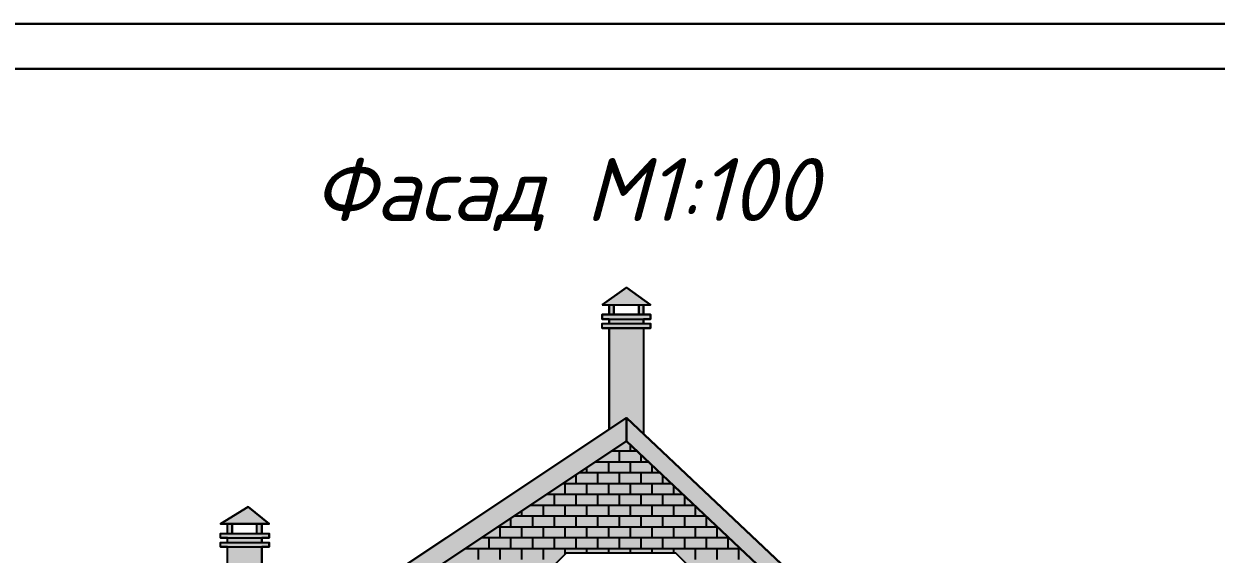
# Model space of a CAD drawing. Header units: millimetres. Extents: x 84778 to 227326, y -44398 to 146312.
# Drawn here: x 150950 to 164198, y 9106 to 15002 of the extents above; entities that cross this region are included whole.
import ezdxf

# ---------------------------------------------------------------- set-up
doc = ezdxf.new("R2010")
doc.units = ezdxf.units.MM
doc.header["$LTSCALE"] = 10
for name, color, linetype, lineweight in [('Основная', 7, 'Continuous', 30), ('основной', 7, 'Continuous', 30), ('Тонкая', 7, 'Continuous', 25)]:
    doc.layers.add(name, color=color, linetype=linetype, lineweight=lineweight)
doc.layers.add('ОТМЫВКА', color=254, linetype='Continuous')
doc.layers.add('Отмывка 2', color=7, linetype='Continuous')
doc.styles.add('Isocpeur', font='isocpeui.ttf')

msp = doc.modelspace()

# ---------------------------------------------------------------- hatches: boundary and pattern name
at = {"layer": 'Основная', "ltscale": 1000}
for points in [[(157644.4, 12071.1), (157374.4, 11878.5), (157914.4, 11878.5)], [(153444.4, 9631.3), (153134.4, 9444.7), (153674.4, 9444.7)]]:
    msp.add_hatch(color=254, dxfattribs=at).paths.add_polyline_path(points)
at = {"layer": 'ОТМЫВКА', "ltscale": 1000}
h = msp.add_hatch(color=254, dxfattribs=at)
h.paths.add_polyline_path([(153594.4, 9186.2), (153214.4, 9186.2), (153214.4, 7669.2), (153594.4, 7922.4)])
h.paths.add_polyline_path([(153674.4, 9236.2), (153594.4, 9236.2), (153134.4, 9236.2), (153134.4, 9186.2), (153214.4, 9186.2), (153674.4, 9186.2)])
h.paths.add_polyline_path([(153594.4, 9286.2), (153214.4, 9286.2), (153214.4, 9236.2), (153594.4, 9236.2)])
h.paths.add_polyline_path([(153674.4, 9336.2), (153594.4, 9336.2), (153134.4, 9336.2), (153134.4, 9286.2), (153214.4, 9286.2), (153674.4, 9286.2)])
h.paths.add_polyline_path([(153264.4, 9444.7), (153214.4, 9444.7), (153214.4, 9336.2), (153264.4, 9336.2)])
h.paths.add_polyline_path([(153594.4, 9444.7), (153540.4, 9444.7), (153540.4, 9336.2), (153594.4, 9336.2)])
h.paths.add_polyline_path([(157834.4, 11620.1), (157914.4, 11620.1), (157914.4, 11670.1), (157834.4, 11670.1), (157834.4, 11720.1), (157914.4, 11720.1), (157914.4, 11770.1), (157834.4, 11770.1), (157834.4, 11878.5), (157784.4, 11878.5), (157784.4, 11770.1), (157504.4, 11770.1), (157504.4, 11878.5), (157454.4, 11878.5), (157454.4, 11770.1), (157374.4, 11770.1), (157374.4, 11720.1), (157454.4, 11720.1), (157454.4, 11670.1), (157374.4, 11670.1), (157374.4, 11620.1), (157454.4, 11620.1), (157454.4, 10494.6), (157644.4, 10621.3), (157834.4, 10441.9)])
h = msp.add_hatch(color=31, dxfattribs=at)
h.paths.add_polyline_path([(158464.4, 5631.2), (158664.4, 5831.2), (160774.4, 5831.2), (160974.4, 5631.2), (160974.4, 4131.2), (160774.4, 3931.2), (158664.4, 3931.2), (158464.4, 4131.2)], flags=16)
h.paths.add_polyline_path([(154534.4, 7361.3), (154734.4, 7561.3), (156844.4, 7561.3), (157044.4, 7361.3), (157044.4, 5861.3), (156844.4, 5661.3), (154734.4, 5661.3), (154534.4, 5861.3)], flags=16)
h.paths.add_polyline_path([(156779.4, 8921.3), (156979.4, 9121.3), (158189.4, 9121.3), (158389.4, 8921.3), (158389.4, 8061.3), (158189.4, 7861.3), (156979.4, 7861.3), (156779.4, 8061.3)], flags=16)
h.paths.add_polyline_path([(149998.6, 5266.3), (150034.4, 5266.2), (150034.4, 5191.2), (150074.4, 5191.2), (150074.4, 5116.2), (150114.4, 5116.2), (150114.4, 5041.2), (150164.5, 5041.2), (150164.5, 2031.3), (157644.4, 2031.3), (157644.4, 3431.3), (161524.4, 3431.3), (161524.2, 6306.2), (161574.4, 6306.2), (161574.4, 6381.2), (161614.4, 6381.2), (161614.4, 6456.2), (161654.4, 6456.3), (161654.4, 6531.3), (161694.4, 6531.3), (161694.4, 6539), (157644.4, 10361.3)])
h.paths.add_polyline_path([(153994.5, 4361.3), (154194.5, 4561.3), (156904.5, 4561.3), (157104.5, 4361.3), (157104.4, 2861.3), (156904.4, 2661.3), (154194.4, 2661.3), (153994.4, 2861.3)], flags=16)
h.paths.add_polyline_path([(152806.5, 4561.3), (153006.5, 4361.3), (153006.4, 2861.3), (152806.4, 2661.3), (150996.4, 2661.3), (150796.4, 2861.3), (150796.5, 4361.3), (150996.5, 4561.3)], flags=16)
edge = h.paths.add_edge_path(flags=0)
edge.add_line((160974.4, 4131.2), (160974.4, 5631.2))
at = {"layer": 'Отмывка 2', "ltscale": 1000}
h = msp.add_hatch(color=254, dxfattribs=at)
h.paths.add_polyline_path([(157644.4, 10361.3), (157644.4, 10621.3), (149815.5, 5404.2), (149815.5, 5144.2)])
h.paths.add_polyline_path([(157644.4, 10621.3), (157644.4, 10361.3), (161872.4, 6370.9), (161872.4, 6630.9)])

# ---------------------------------------------------------------- linework, layer by layer
at = {"lineweight": 30}
for p, q in [((143226.4, 15002.5), (227326.4, 15002.5)), ((145226.4, 14502.5), (226826.4, 14502.5))]:
    msp.add_line(p, q, dxfattribs=at)
at = {"layer": 'Основная', "ltscale": 1000}
for points in [[(149815.5, 5404.2), (157644.4, 10621.3), (157644.4, 10361.3), (149815.5, 5144.2), (149815.5, 5404.2)], [(157644.4, 10621.3), (161872.4, 6630.9), (161872.4, 6370.9), (157644.4, 10361.3)]]:
    msp.add_lwpolyline(points, dxfattribs=at)
at = {"layer": 'основной', "ltscale": 1000}
for points in [[(149815.5, 5404.2), (149815.5, 5144.2), (157644.4, 10361.3), (157644.4, 10621.3), (149815.5, 5404.2)], [(157644.4, 10621.3), (161872.4, 6630.9), (161872.4, 6370.9), (157644.4, 10361.3)]]:
    msp.add_lwpolyline(points, dxfattribs=at)
at = {"layer": 'основной', "ltscale": 50}
msp.add_lwpolyline([(149815.5, 5144.2), (157644.4, 10361.3)], dxfattribs=at)
at = {"layer": 'Тонкая', "ltscale": 1000}
for p, q in [((157485.3, 10255.2), (157756.7, 10255.2)), ((157568.9, 10134.6), (157568.9, 10255.2)), ((157689.5, 10255.2), (157689.5, 10318.6)), ((157810.2, 10134.6), (157810.2, 10204.7)), ((157207, 10013.9), (157207, 10069.8)), ((157304.2, 10134.6), (157884.5, 10134.6)), ((157327.6, 10134.6), (157327.6, 10150.2)), ((157448.2, 10013.9), (157448.2, 10134.6)), ((157689.5, 10013.9), (157689.5, 10134.6)), ((157930.9, 10013.9), (157930.9, 10090.9)), ((157086.3, 9893.3), (157086.3, 9989.4)), ((157123.2, 10013.9), (158012.3, 10013.9)), ((157327.6, 9893.3), (157327.6, 10013.9)), ((157568.9, 9893.3), (157568.9, 10013.9)), ((157810.2, 9893.3), (157810.2, 10013.9)), ((158051.5, 9893.3), (158051.5, 9977)), ((156942.1, 9893.3), (158140.2, 9893.3)), ((156965.6, 9772.6), (156965.6, 9893.3)), ((157207, 9772.6), (157207, 9893.3)), ((157448.2, 9772.6), (157448.2, 9893.3)), ((157689.5, 9772.6), (157689.5, 9893.3)), ((157930.9, 9772.6), (157930.9, 9893.3)), ((158172.1, 9772.6), (158172.1, 9863.1)), ((156761.1, 9772.6), (158268, 9772.6)), ((156845, 9652), (156845, 9772.6)), ((157086.3, 9652), (157086.3, 9772.6)), ((157327.6, 9652), (157327.6, 9772.6)), ((157568.9, 9652), (157568.9, 9772.6)), ((157810.2, 9652), (157810.2, 9772.6)), ((158051.5, 9652), (158051.5, 9772.6)), ((158292.8, 9652), (158292.8, 9749.3)), ((156483, 9531.3), (156483, 9587.4)), ((156580, 9652), (158395.9, 9652)), ((156603.7, 9652), (156603.7, 9667.8)), ((156724.4, 9531.3), (156724.4, 9652)), ((156965.6, 9531.3), (156965.6, 9652)), ((157207, 9531.3), (157207, 9652)), ((157448.2, 9531.3), (157448.2, 9652)), ((157689.5, 9531.3), (157689.5, 9652)), ((157930.9, 9531.3), (157930.9, 9652)), ((158172.1, 9531.3), (158172.1, 9652)), ((158413.5, 9531.3), (158413.5, 9635.4)), ((156217.9, 9410.7), (158651.5, 9410.7)), ((156241.8, 9290), (156241.8, 9410.7)), ((156362.4, 9410.7), (156362.4, 9507)), ((156399, 9531.3), (158523.7, 9531.3)), ((156483, 9290), (156483, 9410.7)), ((156603.7, 9410.7), (156603.7, 9531.3)), ((156724.4, 9290), (156724.4, 9410.7)), ((156845, 9410.7), (156845, 9531.3)), ((156965.6, 9290), (156965.6, 9410.7)), ((157086.3, 9410.7), (157086.3, 9531.3)), ((157207, 9290), (157207, 9410.7)), ((157327.6, 9410.7), (157327.6, 9531.3)), ((157448.2, 9290), (157448.2, 9410.7)), ((157568.9, 9410.7), (157568.9, 9531.3)), ((157689.5, 9290), (157689.5, 9410.7)), ((157810.2, 9410.7), (157810.2, 9531.3)), ((157930.9, 9290), (157930.9, 9410.7)), ((158051.5, 9410.7), (158051.5, 9531.3)), ((158172.1, 9290), (158172.1, 9410.7)), ((158292.8, 9410.7), (158292.8, 9531.3)), ((158413.5, 9290), (158413.5, 9410.7)), ((158534.1, 9410.7), (158534.1, 9521.5)), ((158654.8, 9290), (158654.8, 9407.7)), ((156036.9, 9290), (158779.4, 9290)), ((156121.1, 9169.4), (156121.1, 9290)), ((156362.4, 9169.4), (156362.4, 9290)), ((156603.7, 9169.4), (156603.7, 9290)), ((156845, 9169.4), (156845, 9290)), ((157086.3, 9169.4), (157086.3, 9290)), ((157327.6, 9169.4), (157327.6, 9290)), ((157568.9, 9169.4), (157568.9, 9290)), ((157810.2, 9169.4), (157810.2, 9290)), ((158051.5, 9169.4), (158051.5, 9290)), ((158292.8, 9169.4), (158292.8, 9290)), ((158534.1, 9169.4), (158534.1, 9290)), ((158775.4, 9169.4), (158775.4, 9290)), ((155855.8, 9169.4), (158907.2, 9169.4)), ((155879.8, 9169.4), (155879.8, 9185.4)), ((156000.5, 9048.7), (156000.5, 9169.4)), ((156241.8, 9048.7), (156241.8, 9169.4)), ((156483, 9048.7), (156483, 9169.4)), ((156724.4, 9048.7), (156724.4, 9169.4)), ((156965.6, 9107.6), (156965.6, 9169.4)), ((157207, 9121.3), (157207, 9169.4)), ((157448.2, 9121.3), (157448.2, 9169.4)), ((157689.5, 9121.3), (157689.5, 9169.4)), ((157930.9, 9121.3), (157930.9, 9169.4)), ((158172.1, 9121.3), (158172.1, 9169.4)), ((158413.5, 9048.7), (158413.5, 9169.4)), ((158654.8, 9048.7), (158654.8, 9169.4)), ((158896, 9048.7), (158896, 9169.4))]:
    msp.add_line(p, q, dxfattribs=at)
at = {"layer": 'Тонкая', "linetype": 'Continuous', "ltscale": 1000}
msp.add_line((156979.4, 9121.3), (158189.4, 9121.3), dxfattribs=at)
for points in [[(157374.4, 11878.5), (157644.4, 12071.1), (157914.4, 11878.5)], [(150164.4, 2031.3), (150164.5, 5041.2), (150114.4, 5041.2), (150114.4, 5116.2), (150074.4, 5116.2), (150074.4, 5191.2), (150034.4, 5191.2), (150034.4, 5266.2), (149998.6, 5266.3), (157644.4, 10361.3), (161694.4, 6539), (161694.4, 6531.3), (161654.4, 6531.3), (161654.4, 6456.2), (161614.4, 6456.2), (161614.4, 6381.2), (161574.4, 6381.2), (161574.4, 6306.2), (161524.4, 6306.2), (161524.4, 3431.3), (157644.4, 3431.3), (157644.4, 2031.3), (150164.4, 2031.3)], [(153134.4, 9444.7), (153444.4, 9631.3), (153674.4, 9444.7)], [(156779.4, 8921.3), (156979.4, 9121.3), (158189.4, 9121.3), (158389.4, 8921.3), (158389.4, 8061.3), (158189.4, 7861.3), (156979.4, 7861.3), (156779.4, 8061.3), (156779.4, 8921.3)]]:
    msp.add_lwpolyline(points, dxfattribs=at)
at = {"layer": 'Тонкая', "ltscale": 1000}
for points in [[(157374.4, 11878.5), (157914.4, 11878.5), (157644.4, 12071.1), (157374.4, 11878.5)], [(157374.4, 11878.5), (157914.4, 11878.5), (157644.4, 12071.1), (157374.4, 11878.5)], [(157454.4, 10494.6), (157454.4, 11620.1), (157374.4, 11620.1), (157374.4, 11670.1), (157454.4, 11670.1), (157454.4, 11720.1), (157374.4, 11720.1), (157374.4, 11770.1), (157454.4, 11770.1), (157454.4, 11878.5), (157504.4, 11878.5), (157504.4, 11770.1), (157784.4, 11770.1), (157784.4, 11878.5), (157834.4, 11878.5), (157834.4, 11770.1), (157914.4, 11770.1), (157914.4, 11720.1), (157834.4, 11720.1), (157834.4, 11670.1), (157914.4, 11670.1), (157914.4, 11620.1), (157834.4, 11620.1), (157834.4, 10441.9)], [(157454.4, 11878.5), (157454.4, 11770.1)], [(157504.4, 11878.5), (157504.4, 11770.1)], [(157784.4, 11878.5), (157784.4, 11770.1)], [(157834.4, 11878.5), (157834.4, 11770.1)], [(157374.4, 11770.1), (157374.4, 11720.1), (157914.4, 11720.1), (157914.4, 11770.1), (157374.4, 11770.1)], [(157374.4, 11670.1), (157914.4, 11670.1), (157914.4, 11620.1), (157374.4, 11620.1), (157374.4, 11670.1)], [(157454.4, 11720.1), (157834.4, 11720.1)], [(157454.4, 11720.1), (157454.4, 11670.1)], [(157454.4, 11670.1), (157834.4, 11670.1)], [(157834.4, 11720.1), (157834.4, 11670.1)], [(157454.4, 11620.1), (157834.4, 11620.1)], [(157454.4, 11620.1), (157454.4, 10494.6)], [(157834.4, 11620.1), (157834.4, 10441.9)], [(150164.5, 2031.3), (157644.4, 2031.3), (157644.4, 3431.3), (161524.4, 3431.3), (161524.2, 6306.2), (161574.4, 6306.2), (161574.4, 6381.2), (161614.4, 6381.2), (161614.4, 6456.2), (161654.4, 6456.3), (161654.4, 6531.3), (161694.4, 6531.3), (161694.4, 6539), (157644.4, 10361.3), (149998.6, 5266.3)], [(153134.4, 9444.7), (153674.4, 9444.7), (153444.4, 9631.3), (153134.4, 9444.7)], [(153214.4, 7669.2), (153214.4, 9186.2), (153134.4, 9186.2), (153134.4, 9236.2), (153214.4, 9236.2), (153214.4, 9286.2), (153134.4, 9286.2), (153134.4, 9336.2), (153214.4, 9336.2), (153214.4, 9444.7), (153134.4, 9444.7), (153444.4, 9631.3), (153674.4, 9444.7), (153214.4, 9444.7)], [(153214.4, 7669.2), (153214.4, 9186.2), (153134.4, 9186.2), (153134.4, 9236.2), (153214.4, 9236.2), (153214.4, 9286.2), (153134.4, 9286.2), (153134.4, 9336.2), (153214.4, 9336.2), (153214.4, 9444.7), (153264.4, 9444.7), (153264.4, 9336.2), (153540.4, 9336.2), (153540.4, 9444.7), (153594.4, 9444.7), (153594.4, 9336.2), (153674.4, 9336.2), (153674.4, 9286.2), (153594.4, 9286.2), (153594.4, 9236.2), (153674.4, 9236.2), (153674.4, 9186.2), (153594.4, 9186.2), (153594.4, 7922.4)], [(153264.4, 9444.7), (153264.4, 9336.2), (153540.4, 9336.2), (153540.4, 9444.7)], [(153594.4, 9444.7), (153594.4, 9336.2), (153674.4, 9336.2), (153674.4, 9286.2), (153594.4, 9286.2), (153594.4, 9236.2), (153674.4, 9236.2), (153674.4, 9186.2), (153594.4, 9186.2), (153594.4, 7922.4)], [(153214.4, 9336.2), (153594.4, 9336.2)], [(153214.4, 9286.2), (153594.4, 9286.2)], [(153214.4, 9236.2), (153594.4, 9236.2)], [(153214.4, 9186.2), (153594.4, 9186.2)], [(156779.4, 8061.3), (156779.4, 8921.3), (156979.4, 9121.3), (158189.4, 9121.3), (158389.4, 8921.3), (158389.4, 8061.3), (158189.4, 7861.3), (156979.4, 7861.3), (156779.4, 8061.3)]]:
    msp.add_lwpolyline(points, dxfattribs=at)
at = {"layer": 'Тонкая', "ltscale": 50}
for points in [[(157374.4, 11878.5), (157914.4, 11878.5)], [(157454.4, 11770.1), (157454.4, 11878.5)], [(157504.4, 11770.1), (157504.4, 11878.5)], [(157784.4, 11770.1), (157784.4, 11878.5)], [(157834.4, 11770.1), (157834.4, 11878.5)], [(157374.4, 11770.1), (157914.4, 11770.1)], [(157374.4, 11720.1), (157374.4, 11770.1)], [(157374.4, 11720.1), (157914.4, 11720.1)], [(157374.4, 11670.1), (157914.4, 11670.1)], [(157374.4, 11620.1), (157374.4, 11670.1)], [(157454.4, 11670.1), (157454.4, 11720.1)], [(157834.4, 11670.1), (157834.4, 11720.1)], [(157914.4, 11720.1), (157914.4, 11770.1)], [(157914.4, 11620.1), (157914.4, 11670.1)], [(157374.4, 11620.1), (157914.4, 11620.1)], [(161872.4, 6370.9), (157644.4, 10361.3)], [(153134.4, 9444.7), (153674.4, 9444.7)], [(153214.4, 9336.2), (153214.4, 9444.7)], [(153264.4, 9336.2), (153264.4, 9444.7)], [(153540.4, 9336.2), (153540.4, 9444.7)], [(153594.4, 9336.2), (153594.4, 9444.7)], [(153134.4, 9286.2), (153134.4, 9336.2)], [(153134.4, 9336.2), (153674.4, 9336.2)], [(153134.4, 9286.2), (153674.4, 9286.2)], [(153214.4, 9236.2), (153214.4, 9286.2)], [(153594.4, 9236.2), (153594.4, 9286.2)], [(153674.4, 9286.2), (153674.4, 9336.2)], [(153134.4, 9186.2), (153134.4, 9236.2)], [(153134.4, 9236.2), (153674.4, 9236.2)], [(153134.4, 9186.2), (153674.4, 9186.2)], [(153214.4, 7669.2), (153214.4, 9186.2)], [(153594.4, 7922.4), (153594.4, 9186.2)], [(153674.4, 9186.2), (153674.4, 9236.2)]]:
    msp.add_lwpolyline(points, dxfattribs=at)
at = {"layer": 'Тонкая', "linetype": 'Continuous', "lineweight": 0, "ltscale": 1000}
for points in [[(157454.4, 10494.6), (157454.4, 11620.1)], [(157834.4, 10441.9), (157834.4, 11620.1)]]:
    msp.add_lwpolyline(points, dxfattribs=at)
at = {"layer": 'Тонкая', "lineweight": 30, "ltscale": 50}
for points in [[(149680.7, 5314.4), (157644.4, 10621.3)], [(162024.4, 6487.6), (157644.4, 10621.3)]]:
    msp.add_lwpolyline(points, dxfattribs=at)

# ---------------------------------------------------------------- texts
at = {"lineweight": 20, "insert": (154161.2, 13510.2), "char_height": 700, "width": 9830.8, "attachment_point": 1, "style": 'Isocpeur'}
msp.add_mtext('{\\fISOCPEUR|b0|i1|c204|p34;Фасад М1:100 }', dxfattribs=at)

doc.saveas('drawing.dxf')
